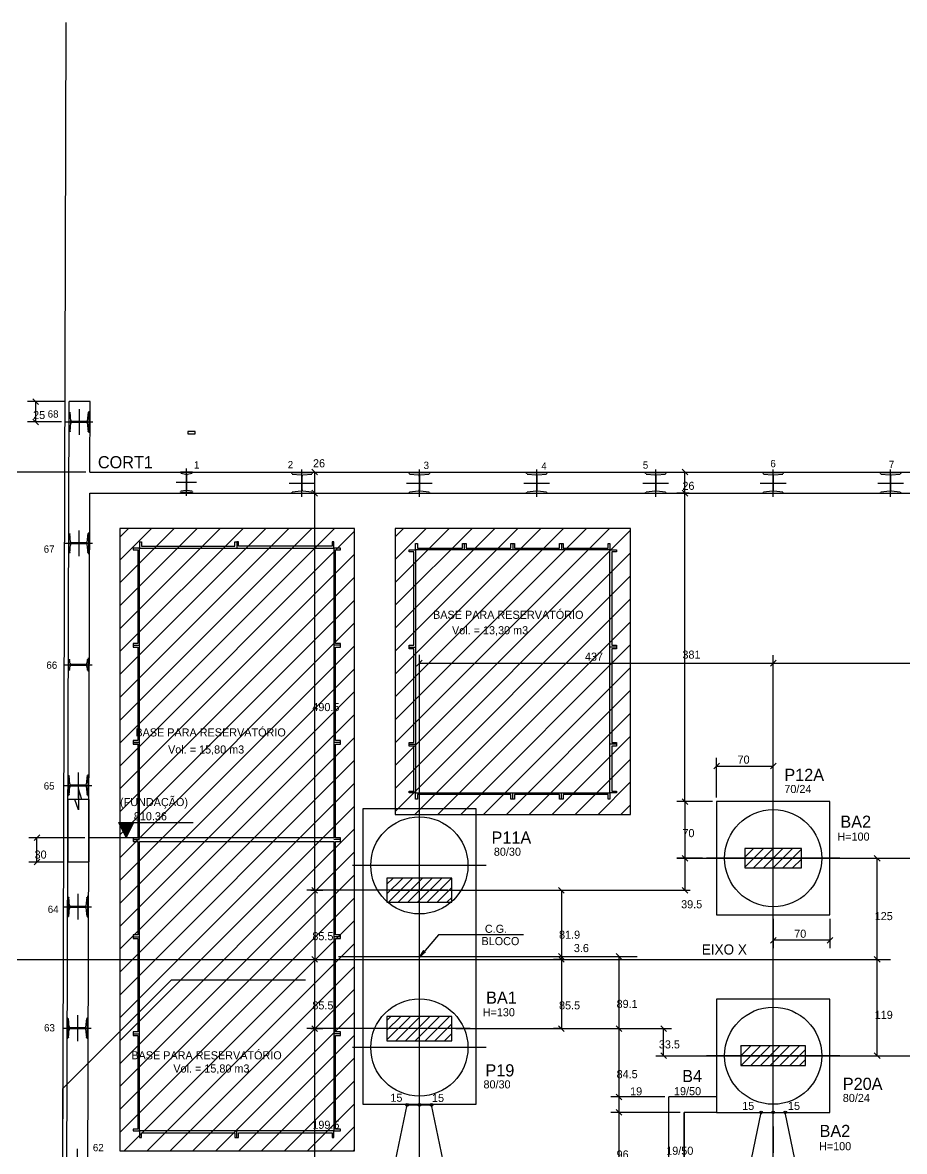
# Model space of a CAD drawing. Header units: metres. Extents: x -5 to 6148, y -6 to 3867.
# Drawn here: x 2052 to 3141, y 2473 to 3867 of the extents above; entities that cross this region are included whole.
import ezdxf

# ---------------------------------------------------------------- set-up
doc = ezdxf.new("R2010")
doc.units = ezdxf.units.M

msp = doc.modelspace()

# ---------------------------------------------------------------- linework, layer by layer
for centre, radius in [((2979.2, 2834.9), 60), ((2542.2, 2826), 60), ((2542.2, 2601), 60), ((2979.2, 2590.9), 60), ((2527.2, 2530.2), 1.67), ((2527.2, 2530.2), 0.83), ((2542.2, 2530.2), 1.67), ((2542.2, 2530.2), 1.67), ((2542.2, 2530.2), 0.83), ((2542.2, 2530.2), 0.83), ((2557.2, 2530.2), 1.67), ((2557.2, 2530.2), 0.83), ((2964.2, 2520.9), 1.67), ((2964.2, 2520.9), 0.83), ((2979.2, 2520.9), 1.67), ((2979.2, 2520.9), 1.67), ((2979.2, 2520.9), 0.83), ((2979.2, 2520.9), 0.83), ((2994.2, 2520.9), 1.67), ((2994.2, 2520.9), 0.83)]:
    msp.add_circle(centre, radius)
at = {"layer": '1', "color": 1}
for p, q in [((2106.5, 2327.4), (2109.5, 3398.9)), ((2135.5, 3398.9), (2109.5, 3398.9)), ((2135.2, 3311.9), (2135.5, 3398.9)), ((2135.2, 3311.9), (5280.6, 3311.9)), ((2132.6, 2338.6), (2135.2, 3285.9)), ((2135.2, 3285.9), (5279.1, 3285.9)), ((2979.2, 2752.4), (2979.2, 2917.3)), ((2542.2, 2743.5), (2542.2, 2908.4)), ((3061.7, 2834.9), (2896.7, 2834.9)), ((2624.7, 2826), (2459.7, 2826)), ((2542.2, 2518.5), (2542.2, 2683.4)), ((2979.2, 2508.4), (2979.2, 2673.3)), ((2624.7, 2601), (2459.7, 2601)), ((3061.7, 2590.9), (2896.7, 2590.9))]:
    msp.add_line(p, q, dxfattribs=at)
msp.add_lwpolyline([(2256.4, 3359.1), (2265.3, 3359.1), (2265.3, 3362), (2256.4, 3362), (2256.4, 3359.1)], dxfattribs=at)
at = {"layer": '2', "color": 2}
for p, q in [((2101.7, 2385.7), (2105.8, 3867.2)), ((2064.6, 3402.4), (2071.7, 3395.3)), ((2064.6, 3377.4), (2071.7, 3370.3)), ((2416.5, 3308.3), (2409.5, 3315.4)), ((2873.7, 3308.3), (2866.6, 3315.4)), ((2416.5, 3282.3), (2409.5, 3289.4)), ((2416.5, 3282.3), (2409.5, 3289.4)), ((2873.7, 3282.3), (2866.6, 3289.4)), ((2873.7, 3282.3), (2866.6, 3289.4)), ((2538.7, 3072.3), (2545.7, 3079.4)), ((2538.7, 3072.3), (2545.7, 3079.4)), ((2975.7, 3072.3), (2982.7, 3079.4)), ((2975.7, 3072.3), (2982.7, 3079.4)), ((2905.7, 2945.2), (2912.7, 2952.3)), ((2975.7, 2945.2), (2982.7, 2952.3)), ((2873.7, 2901.3), (2866.6, 2908.4)), ((2866.6, 2908.4), (2873.7, 2901.3)), ((2066.4, 2856.8), (2073.5, 2863.9)), ((2066.4, 2826.8), (2073.5, 2833.9)), ((2866.6, 2838.4), (2873.7, 2831.3)), ((2866.6, 2838.4), (2873.7, 2831.3)), ((3111.2, 2831.3), (3104.1, 2838.4)), ((3111.2, 2831.3), (3104.1, 2838.4)), ((2416.5, 2791.8), (2409.5, 2798.9)), ((2409.5, 2798.9), (2416.5, 2791.8)), ((2714.1, 2798.9), (2721.2, 2791.8)), ((2866.6, 2798.9), (2873.7, 2791.8)), ((2982.7, 2737.1), (2975.7, 2730.1)), ((3052.7, 2737.1), (3045.7, 2730.1)), ((2409.5, 2713.4), (2416.5, 2706.3)), ((2416.5, 2706.3), (2409.5, 2713.4)), ((2416.5, 2706.3), (2409.5, 2713.4)), ((2714.1, 2717), (2721.2, 2709.9)), ((2714.1, 2717), (2721.2, 2709.9)), ((2714.1, 2713.5), (2721.2, 2706.4)), ((2714.1, 2713.5), (2721.2, 2706.4)), ((2792.4, 2709.9), (2785.3, 2717)), ((3111.2, 2706.3), (3104.1, 2713.4)), ((3111.2, 2706.3), (3104.1, 2713.4)), ((2416.5, 2620.8), (2409.5, 2627.9)), ((2416.5, 2620.8), (2409.5, 2627.9)), ((2416.5, 2620.8), (2409.5, 2627.9)), ((2714.1, 2627.9), (2721.2, 2620.8)), ((2792.4, 2620.8), (2785.3, 2627.9)), ((2792.4, 2620.8), (2785.3, 2627.9)), ((2847.4, 2620.8), (2840.3, 2627.9)), ((2847.4, 2587.3), (2840.3, 2594.4)), ((3111.2, 2587.3), (3104.1, 2594.4)), ((3111.2, 2587.3), (3104.1, 2594.4)), ((3111.2, 2587.3), (3104.1, 2594.4)), ((2792.4, 2536.3), (2785.3, 2543.4)), ((2792.4, 2536.3), (2785.3, 2543.4)), ((2792.4, 2517.3), (2785.3, 2524.4)), ((2792.4, 2517.3), (2785.3, 2524.4))]:
    msp.add_line(p, q, dxfattribs=at)
msp.add_lwpolyline([(2101.7, 2384), (2101.7, 2384.3), (2101.7, 2384.6), (2101.7, 2384.8), (2101.7, 2550.5), (2236, 2684.8), (2401.7, 2684.8), (2401.7, 2684.8), (2401.7, 2684.8), (2401.7, 2684.8)], dxfattribs=at)
at = {"layer": '3', "color": 3}
for p, q in [((2170.5, 2879.1), (2179.9, 2860.4)), ((2170.5, 2879.1), (2262.8, 2879.1)), ((2171.3, 2877.4), (2188.4, 2877.4)), ((2172.2, 2875.8), (2187.6, 2875.8)), ((2173, 2874.1), (2186.8, 2874.1)), ((2189.3, 2879.1), (2179.9, 2860.4)), ((2134, 2860.4), (2219.1, 2860.4)), ((2173.9, 2872.4), (2185.9, 2872.4)), ((2174.7, 2870.8), (2185.1, 2870.8)), ((2175.5, 2869.1), (2184.2, 2869.1)), ((2176.4, 2867.4), (2183.4, 2867.4)), ((2177.2, 2865.7), (2182.6, 2865.7)), ((2178, 2864.1), (2181.7, 2864.1)), ((2178.9, 2862.4), (2180.9, 2862.4)), ((2944.2, 2836), (2955, 2846.9)), ((2944.2, 2824), (2967.1, 2846.9)), ((2955.1, 2822.9), (2979.1, 2846.9)), ((2967.1, 2822.9), (2991.1, 2846.9)), ((2979.1, 2822.9), (3003.1, 2846.9)), ((2991.1, 2822.9), (3014.2, 2845.9)), ((3003.2, 2822.9), (3014.2, 2833.9)), ((2502.2, 2802.7), (2509.8, 2810.4)), ((2502.2, 2790.7), (2521.9, 2810.4)), ((2503.9, 2780.4), (2533.9, 2810.4)), ((2515.9, 2780.4), (2545.9, 2810.4)), ((2527.9, 2780.4), (2557.9, 2810.4)), ((2539.9, 2780.4), (2569.9, 2810.4)), ((2552, 2780.4), (2582, 2810.4)), ((2564, 2780.4), (2582.2, 2798.6)), ((2576, 2780.4), (2582.2, 2786.5)), ((2507.2, 2713.5), (2811.4, 2713.5)), ((2502.2, 2634.4), (2507.1, 2639.4)), ((2502.2, 2622.4), (2519.1, 2639.4)), ((2502.2, 2610.4), (2531.2, 2639.4)), ((2513.2, 2609.4), (2543.2, 2639.4)), ((2525.2, 2609.4), (2555.2, 2639.4)), ((2537.2, 2609.4), (2567.2, 2639.4)), ((2549.3, 2609.4), (2579.3, 2639.4)), ((2561.3, 2609.4), (2582.2, 2630.3)), ((2573.3, 2609.4), (2582.2, 2618.3)), ((2939.2, 2602.6), (2939.4, 2602.9)), ((2939.2, 2590.6), (2951.5, 2602.9)), ((2939.5, 2578.9), (2963.5, 2602.9)), ((2951.5, 2578.9), (2975.5, 2602.9)), ((2963.5, 2578.9), (2987.5, 2602.9)), ((2975.5, 2578.9), (2999.5, 2602.9)), ((2987.6, 2578.9), (3011.6, 2602.9)), ((2999.6, 2578.9), (3019.2, 2598.5)), ((3011.6, 2578.9), (3019.2, 2586.4)), ((2850.2, 2424.9), (2850.2, 2539.9)), ((2909.2, 2539.9), (2850.2, 2539.9)), ((2492.2, 2361.9), (2527.2, 2530.2)), ((2592.2, 2361.9), (2557.2, 2530.2)), ((2909.2, 2520.9), (2869.2, 2520.9)), ((2929.2, 2351.9), (2964.2, 2520.9)), ((3029.2, 2351.9), (2994.2, 2520.9))]:
    msp.add_line(p, q, dxfattribs=at)
for points in [[(3049.2, 2764.9), (3049.2, 2904.9), (2909.2, 2904.9), (2909.2, 2764.9), (3049.2, 2764.9)], [(2612.2, 2531), (2612.2, 2896), (2472.2, 2896), (2472.2, 2531), (2612.2, 2531)], [(3049.2, 2520.9), (3049.2, 2660.9), (2909.2, 2660.9), (2909.2, 2520.9), (3049.2, 2520.9)], [(2869.2, 2351.9), (2869.2, 2520.9), (2869.2, 2361.9)]]:
    msp.add_lwpolyline(points, dxfattribs=at)
at = {"layer": '6', "color": 6}
for p, q in [((2121.9, 3389.8), (2121.9, 3357.9)), ((2109.4, 3386.4), (2109.4, 3361.4)), ((2110.2, 3386.4), (2109.4, 3386.4)), ((2111.8, 3374.7), (2110.8, 3385.9)), ((2133.1, 3385.9), (2132, 3374.7)), ((2134.4, 3386.4), (2133.7, 3386.4)), ((2134.4, 3361.4), (2134.4, 3386.4)), ((2105.1, 3373.9), (2138.8, 3373.9)), ((2109.4, 3361.4), (2110.2, 3361.4)), ((2110.8, 3361.8), (2111.8, 3373)), ((2131.4, 3374.2), (2112.4, 3374.2)), ((2112.4, 3373.5), (2131.4, 3373.5)), ((2132, 3373), (2133.1, 3361.8)), ((2133.7, 3361.4), (2134.4, 3361.4)), ((2247, 3311.9), (2247, 3311.1)), ((2262.1, 3311.9), (2247, 3311.9)), ((2247.5, 3310.5), (2253.7, 3309.4)), ((2254.2, 3308.8), (2254.2, 3289.9)), ((2254.6, 3282.5), (2254.6, 3316.2)), ((2254.9, 3289.9), (2254.9, 3308.8)), ((2255.4, 3309.4), (2261.6, 3310.5)), ((2262.1, 3311.1), (2262.1, 3311.9)), ((2384.7, 3310.9), (2384.7, 3310.1)), ((2409.7, 3310.9), (2384.7, 3310.9)), ((2385.2, 3309.5), (2396.3, 3308.4)), ((2396.8, 3307.8), (2396.8, 3288.9)), ((2397.2, 3281.5), (2397.2, 3315.2)), ((2397.6, 3288.9), (2397.6, 3307.8)), ((2398.1, 3308.4), (2409.2, 3309.5)), ((2409.7, 3310.1), (2409.7, 3310.9)), ((2529.7, 3310.9), (2529.7, 3310.1)), ((2554.7, 3310.9), (2529.7, 3310.9)), ((2530.2, 3309.5), (2541.3, 3308.4)), ((2541.8, 3307.8), (2541.8, 3288.9)), ((2542.2, 3281.5), (2542.2, 3315.2)), ((2542.6, 3288.9), (2542.6, 3307.8)), ((2543.1, 3308.4), (2554.2, 3309.5)), ((2554.7, 3310.1), (2554.7, 3310.9)), ((2674.7, 3310.9), (2674.7, 3310.1)), ((2699.7, 3310.9), (2674.7, 3310.9)), ((2675.2, 3309.5), (2686.3, 3308.4)), ((2686.8, 3307.8), (2686.8, 3288.9)), ((2687.2, 3281.5), (2687.2, 3315.2)), ((2687.6, 3288.9), (2687.6, 3307.8)), ((2688.1, 3308.4), (2699.2, 3309.5)), ((2699.7, 3310.1), (2699.7, 3310.9)), ((2821.7, 3310.9), (2821.7, 3310.1)), ((2846.7, 3310.9), (2821.7, 3310.9)), ((2822.2, 3309.5), (2833.3, 3308.4)), ((2833.8, 3307.8), (2833.8, 3288.9)), ((2834.2, 3281.5), (2834.2, 3315.2)), ((2834.6, 3288.9), (2834.6, 3307.8)), ((2835.1, 3308.4), (2846.2, 3309.5)), ((2846.7, 3310.1), (2846.7, 3310.9)), ((2966.7, 3310.9), (2966.7, 3310.1)), ((2991.7, 3310.9), (2966.7, 3310.9)), ((2967.2, 3309.5), (2978.3, 3308.4)), ((2978.8, 3307.8), (2978.8, 3288.9)), ((2979.2, 3281.5), (2979.2, 3315.2)), ((2979.6, 3288.9), (2979.6, 3307.8)), ((2980.1, 3308.4), (2991.2, 3309.5)), ((2991.7, 3310.1), (2991.7, 3310.9)), ((3111.7, 3310.9), (3111.7, 3310.1)), ((3136.7, 3310.9), (3111.7, 3310.9)), ((3112.2, 3309.5), (3123.3, 3308.4)), ((3123.8, 3307.8), (3123.8, 3288.9)), ((3124.2, 3281.5), (3124.2, 3315.2)), ((3124.6, 3288.9), (3124.6, 3307.8)), ((3125.1, 3308.4), (3136.2, 3309.5)), ((3136.7, 3310.1), (3136.7, 3310.9)), ((2242, 3299.4), (2267.1, 3299.4)), ((2381.3, 3298.4), (2413.1, 3298.4)), ((2526.3, 3298.4), (2558.1, 3298.4)), ((2671.3, 3298.4), (2703.1, 3298.4)), ((2818.3, 3298.4), (2850.1, 3298.4)), ((2963.3, 3298.4), (2995.1, 3298.4)), ((3108.3, 3298.4), (3140.1, 3298.4)), ((2247, 3287.6), (2247, 3286.9)), ((2247, 3286.9), (2262.1, 3286.9)), ((2253.7, 3289.3), (2247.5, 3288.2)), ((2261.6, 3288.2), (2255.4, 3289.3)), ((2262.1, 3286.9), (2262.1, 3287.6)), ((2384.7, 3286.6), (2384.7, 3285.9)), ((2384.7, 3285.9), (2409.7, 3285.9)), ((2396.3, 3288.3), (2385.2, 3287.2)), ((2409.2, 3287.2), (2398.1, 3288.3)), ((2409.7, 3285.9), (2409.7, 3286.6)), ((2529.7, 3286.6), (2529.7, 3285.9)), ((2529.7, 3285.9), (2554.7, 3285.9)), ((2541.3, 3288.3), (2530.2, 3287.2)), ((2554.2, 3287.2), (2543.1, 3288.3)), ((2554.7, 3285.9), (2554.7, 3286.6)), ((2674.7, 3286.6), (2674.7, 3285.9)), ((2674.7, 3285.9), (2699.7, 3285.9)), ((2686.3, 3288.3), (2675.2, 3287.2)), ((2699.2, 3287.2), (2688.1, 3288.3)), ((2699.7, 3285.9), (2699.7, 3286.6)), ((2821.7, 3286.6), (2821.7, 3285.9)), ((2821.7, 3285.9), (2846.7, 3285.9)), ((2833.3, 3288.3), (2822.2, 3287.2)), ((2846.2, 3287.2), (2835.1, 3288.3)), ((2846.7, 3285.9), (2846.7, 3286.6)), ((2966.7, 3286.6), (2966.7, 3285.9)), ((2966.7, 3285.9), (2991.7, 3285.9)), ((2978.3, 3288.3), (2967.2, 3287.2)), ((2991.2, 3287.2), (2980.1, 3288.3)), ((2991.7, 3285.9), (2991.7, 3286.6)), ((3111.7, 3286.6), (3111.7, 3285.9)), ((3111.7, 3285.9), (3136.7, 3285.9)), ((3123.3, 3288.3), (3112.2, 3287.2)), ((3136.2, 3287.2), (3125.1, 3288.3)), ((3136.7, 3285.9), (3136.7, 3286.6)), ((2109, 3236.4), (2109, 3211.4)), ((2109.8, 3236.4), (2109, 3236.4)), ((2111.4, 3224.8), (2110.4, 3235.9)), ((2121.5, 3239.8), (2121.5, 3208)), ((2132.6, 3235.9), (2131.6, 3224.8)), ((2134, 3236.4), (2133.2, 3236.4)), ((2134, 3211.4), (2134, 3236.4)), ((2104.7, 3223.9), (2138.4, 3223.9)), ((2110.4, 3211.9), (2111.4, 3223)), ((2131, 3224.3), (2112, 3224.3)), ((2112, 3223.5), (2131, 3223.5)), ((2131.6, 3223), (2132.6, 3211.9)), ((2109, 3211.4), (2109.8, 3211.4)), ((2133.2, 3211.4), (2134, 3211.4)), ((2104.2, 3073.9), (2137.9, 3073.9)), ((2108.6, 3081.4), (2108.6, 3066.3)), ((2109.3, 3081.4), (2108.6, 3081.4)), ((2111, 3074.7), (2110, 3080.9)), ((2110, 3066.8), (2111, 3073)), ((2130.6, 3074.3), (2111.6, 3074.3)), ((2111.6, 3073.5), (2130.6, 3073.5)), ((2132.2, 3080.9), (2131.2, 3074.7)), ((2131.2, 3073), (2132.2, 3066.8)), ((2133.6, 3081.4), (2132.8, 3081.4)), ((2133.6, 3066.3), (2133.6, 3081.4)), ((2108.6, 3066.3), (2109.3, 3066.3)), ((2132.8, 3066.3), (2133.6, 3066.3)), ((2108.2, 2937.4), (2108.2, 2912.4)), ((2108.9, 2937.4), (2108.2, 2937.4)), ((2110.6, 2925.8), (2109.5, 2936.9)), ((2120.7, 2940.8), (2120.7, 2909)), ((2131.8, 2936.9), (2130.8, 2925.8)), ((2133.2, 2937.4), (2132.4, 2937.4)), ((2133.2, 2912.4), (2133.2, 2937.4)), ((2103.8, 2924.9), (2137.5, 2924.9)), ((2109.5, 2912.9), (2110.6, 2924)), ((2130.1, 2925.3), (2111.2, 2925.3)), ((2111.2, 2924.5), (2130.1, 2924.5)), ((2130.8, 2924), (2131.8, 2912.9)), ((2108, 2907.6), (2108, 2830.4)), ((2108.2, 2912.4), (2108.9, 2912.4)), ((2132.4, 2912.4), (2133.2, 2912.4)), ((2134, 2907.6), (2134, 2830.4)), ((2108, 2830.4), (2134, 2830.4)), ((2120.3, 2790.8), (2120.3, 2759)), ((2107.8, 2787.4), (2107.8, 2762.4)), ((2108.5, 2787.4), (2107.8, 2787.4)), ((2110.2, 2775.8), (2109.1, 2786.9)), ((2129.7, 2775.3), (2110.8, 2775.3)), ((2131.4, 2786.9), (2130.3, 2775.8)), ((2132.8, 2787.4), (2132, 2787.4)), ((2132.8, 2762.4), (2132.8, 2787.4)), ((2103.4, 2774.9), (2137.1, 2774.9)), ((2107.8, 2762.4), (2108.5, 2762.4)), ((2109.1, 2762.9), (2110.2, 2774)), ((2110.8, 2774.5), (2129.7, 2774.5)), ((2130.3, 2774), (2131.4, 2762.9)), ((2132, 2762.4), (2132.8, 2762.4)), ((2107.4, 2637.4), (2107.4, 2612.4)), ((2108.1, 2637.4), (2107.4, 2637.4)), ((2109.8, 2625.7), (2108.7, 2636.9)), ((2119.9, 2640.8), (2119.9, 2608.9)), ((2131, 2636.9), (2129.9, 2625.7)), ((2132.4, 2637.4), (2131.6, 2637.4)), ((2132.4, 2612.4), (2132.4, 2637.4)), ((2103, 2624.9), (2136.7, 2624.9)), ((2108.7, 2612.8), (2109.8, 2624)), ((2129.3, 2625.3), (2110.4, 2625.3)), ((2110.4, 2624.5), (2129.3, 2624.5)), ((2129.9, 2624), (2131, 2612.8)), ((2107.4, 2612.4), (2108.1, 2612.4)), ((2131.6, 2612.4), (2132.4, 2612.4)), ((2119.4, 2475.8), (2119.4, 2444))]:
    msp.add_line(p, q, dxfattribs=at)
for points in [[(2110.8, 3385.6), (2110.7, 3385.3), (2110.5, 3385.1), (2110.2, 3385.1)], [(2111.8, 3375), (2111.9, 3375.3), (2112.2, 3375.5), (2112.4, 3375.5)], [(2131.4, 3375.5), (2131.4, 3375.5), (2131.4, 3375.5), (2131.4, 3375.5), (2131.7, 3375.5), (2131.9, 3375.3), (2132, 3375)], [(2133.7, 3385.1), (2133.4, 3385.1), (2133.1, 3385.3), (2133.1, 3385.6)], [(2110.2, 3362.6), (2110.5, 3362.6), (2110.7, 3362.4), (2110.8, 3362.1)], [(2112.4, 3372.2), (2112.2, 3372.2), (2111.9, 3372.4), (2111.8, 3372.7)], [(2132, 3372.7), (2131.9, 3372.4), (2131.7, 3372.2), (2131.4, 3372.2)], [(2133.1, 3362.1), (2133.1, 3362.4), (2133.4, 3362.6), (2133.7, 3362.6)], [(2247, 3311.1), (2247, 3311.4), (2247.2, 3311.6), (2247.5, 3311.7)], [(2254.2, 3308.8), (2254.2, 3308.8), (2254.2, 3308.8), (2254.2, 3308.8), (2254.2, 3308.5), (2254, 3308.3), (2253.7, 3308.2)], [(2255.4, 3308.2), (2255.2, 3308.3), (2254.9, 3308.5), (2254.9, 3308.8)], [(2261.6, 3311.7), (2261.9, 3311.6), (2262.1, 3311.4), (2262.1, 3311.1)], [(2384.7, 3310.1), (2384.7, 3310.4), (2384.9, 3310.6), (2385.2, 3310.7)], [(2396.8, 3307.8), (2396.8, 3307.8), (2396.8, 3307.8), (2396.8, 3307.8), (2396.8, 3307.5), (2396.6, 3307.3), (2396.3, 3307.2)], [(2398.1, 3307.2), (2397.8, 3307.3), (2397.6, 3307.5), (2397.6, 3307.8)], [(2409.2, 3310.7), (2409.5, 3310.6), (2409.7, 3310.4), (2409.7, 3310.1)], [(2529.7, 3310.1), (2529.7, 3310.4), (2529.9, 3310.6), (2530.2, 3310.7)], [(2541.8, 3307.8), (2541.8, 3307.8), (2541.8, 3307.8), (2541.8, 3307.8), (2541.8, 3307.5), (2541.6, 3307.3), (2541.3, 3307.2)], [(2543.1, 3307.2), (2542.8, 3307.3), (2542.6, 3307.5), (2542.6, 3307.8)], [(2554.2, 3310.7), (2554.5, 3310.6), (2554.7, 3310.4), (2554.7, 3310.1)], [(2674.7, 3310.1), (2674.7, 3310.4), (2674.9, 3310.7), (2675.2, 3310.7)], [(2686.8, 3307.8), (2686.8, 3307.8), (2686.8, 3307.8), (2686.8, 3307.8), (2686.8, 3307.5), (2686.6, 3307.3), (2686.3, 3307.2)], [(2688.1, 3307.2), (2687.8, 3307.3), (2687.6, 3307.5), (2687.6, 3307.8)], [(2699.2, 3310.7), (2699.5, 3310.7), (2699.7, 3310.4), (2699.7, 3310.1)], [(2821.7, 3310.1), (2821.7, 3310.4), (2821.9, 3310.6), (2822.2, 3310.7)], [(2833.8, 3307.8), (2833.8, 3307.8), (2833.8, 3307.8), (2833.8, 3307.8), (2833.8, 3307.5), (2833.6, 3307.3), (2833.3, 3307.2)], [(2835.1, 3307.2), (2834.8, 3307.3), (2834.6, 3307.5), (2834.6, 3307.8)], [(2846.2, 3310.7), (2846.5, 3310.6), (2846.7, 3310.4), (2846.7, 3310.1)], [(2966.7, 3310.1), (2966.7, 3310.4), (2966.9, 3310.7), (2967.2, 3310.7)], [(2978.8, 3307.8), (2978.8, 3307.8), (2978.8, 3307.8), (2978.8, 3307.8), (2978.8, 3307.5), (2978.6, 3307.3), (2978.3, 3307.2)], [(2980.1, 3307.2), (2979.8, 3307.3), (2979.6, 3307.5), (2979.6, 3307.8)], [(2991.2, 3310.7), (2991.5, 3310.7), (2991.7, 3310.4), (2991.7, 3310.1)], [(3111.7, 3310.1), (3111.7, 3310.4), (3111.9, 3310.7), (3112.2, 3310.7)], [(3123.8, 3307.8), (3123.8, 3307.8), (3123.8, 3307.8), (3123.8, 3307.8), (3123.8, 3307.5), (3123.6, 3307.3), (3123.3, 3307.2)], [(3125.1, 3307.2), (3124.8, 3307.3), (3124.6, 3307.5), (3124.6, 3307.8)], [(3136.2, 3310.7), (3136.5, 3310.7), (3136.7, 3310.4), (3136.7, 3310.1)], [(2247.5, 3287), (2247.2, 3287.1), (2247, 3287.3), (2247, 3287.6)], [(2253.7, 3290.5), (2254, 3290.4), (2254.2, 3290.2), (2254.2, 3289.9)], [(2254.9, 3289.9), (2254.9, 3290.2), (2255.2, 3290.4), (2255.4, 3290.5)], [(2262.1, 3287.6), (2262.1, 3287.3), (2261.9, 3287.1), (2261.6, 3287)], [(2385.2, 3286), (2384.9, 3286.1), (2384.7, 3286.3), (2384.7, 3286.6)], [(2396.3, 3289.5), (2396.6, 3289.4), (2396.8, 3289.2), (2396.8, 3288.9)], [(2397.6, 3288.9), (2397.6, 3289.2), (2397.8, 3289.4), (2398.1, 3289.5)], [(2409.7, 3286.6), (2409.7, 3286.3), (2409.5, 3286.1), (2409.2, 3286)], [(2530.2, 3286), (2529.9, 3286.1), (2529.7, 3286.3), (2529.7, 3286.6)], [(2541.3, 3289.5), (2541.6, 3289.4), (2541.8, 3289.2), (2541.8, 3288.9)], [(2542.6, 3288.9), (2542.6, 3289.2), (2542.8, 3289.4), (2543.1, 3289.5)], [(2554.7, 3286.6), (2554.7, 3286.3), (2554.5, 3286.1), (2554.2, 3286)], [(2675.2, 3286), (2674.9, 3286.1), (2674.7, 3286.3), (2674.7, 3286.6)], [(2686.3, 3289.5), (2686.6, 3289.4), (2686.8, 3289.2), (2686.8, 3288.9)], [(2687.6, 3288.9), (2687.6, 3289.2), (2687.8, 3289.4), (2688.1, 3289.5)], [(2699.7, 3286.6), (2699.7, 3286.3), (2699.5, 3286.1), (2699.2, 3286)], [(2822.2, 3286), (2821.9, 3286.1), (2821.7, 3286.3), (2821.7, 3286.6)], [(2833.3, 3289.5), (2833.6, 3289.4), (2833.8, 3289.2), (2833.8, 3288.9)], [(2834.6, 3288.9), (2834.6, 3289.2), (2834.8, 3289.4), (2835.1, 3289.5)], [(2846.7, 3286.6), (2846.7, 3286.3), (2846.5, 3286.1), (2846.2, 3286)], [(2967.2, 3286), (2966.9, 3286.1), (2966.7, 3286.3), (2966.7, 3286.6)], [(2978.3, 3289.5), (2978.6, 3289.4), (2978.8, 3289.2), (2978.8, 3288.9)], [(2979.6, 3288.9), (2979.6, 3289.2), (2979.8, 3289.4), (2980.1, 3289.5)], [(2991.7, 3286.6), (2991.7, 3286.3), (2991.5, 3286.1), (2991.2, 3286)], [(3112.2, 3286), (3111.9, 3286.1), (3111.7, 3286.3), (3111.7, 3286.6)], [(3123.3, 3289.5), (3123.6, 3289.4), (3123.8, 3289.2), (3123.8, 3288.9)], [(3124.6, 3288.9), (3124.6, 3289.2), (3124.8, 3289.4), (3125.1, 3289.5)], [(3136.7, 3286.6), (3136.7, 3286.3), (3136.5, 3286.1), (3136.2, 3286)], [(2110.4, 3235.6), (2110.3, 3235.3), (2110.1, 3235.1), (2109.8, 3235.1)], [(2133.2, 3235.1), (2133, 3235.1), (2132.7, 3235.3), (2132.6, 3235.6)], [(2111.4, 3225), (2111.5, 3225.3), (2111.7, 3225.5), (2112, 3225.5)], [(2112, 3222.2), (2111.7, 3222.2), (2111.5, 3222.4), (2111.4, 3222.7)], [(2131, 3225.5), (2131, 3225.5), (2131, 3225.5), (2131, 3225.5), (2131.3, 3225.5), (2131.5, 3225.3), (2131.6, 3225)], [(2131.6, 3222.7), (2131.5, 3222.4), (2131.3, 3222.2), (2131, 3222.2)], [(2109.8, 3212.6), (2110.1, 3212.6), (2110.3, 3212.4), (2110.4, 3212.1)], [(2132.6, 3212.1), (2132.7, 3212.4), (2133, 3212.6), (2133.2, 3212.6)], [(2110, 3080.6), (2109.9, 3080.3), (2109.6, 3080.1), (2109.3, 3080.1)], [(2111, 3075), (2111.1, 3075.3), (2111.3, 3075.5), (2111.6, 3075.5)], [(2111.6, 3072.2), (2111.3, 3072.2), (2111.1, 3072.4), (2111, 3072.7)], [(2130.6, 3075.5), (2130.6, 3075.5), (2130.6, 3075.5), (2130.6, 3075.5), (2130.9, 3075.5), (2131.1, 3075.3), (2131.2, 3075)], [(2131.2, 3072.7), (2131.1, 3072.4), (2130.9, 3072.2), (2130.6, 3072.2)], [(2132.8, 3080.1), (2132.5, 3080.1), (2132.3, 3080.3), (2132.2, 3080.6)], [(2109.3, 3067.6), (2109.6, 3067.6), (2109.9, 3067.4), (2110, 3067.1)], [(2132.2, 3067.1), (2132.3, 3067.4), (2132.5, 3067.6), (2132.8, 3067.6)], [(2109.5, 2936.6), (2109.5, 2936.3), (2109.2, 2936.1), (2108.9, 2936.1)], [(2132.4, 2936.1), (2132.1, 2936.1), (2131.9, 2936.3), (2131.8, 2936.6)], [(2110.6, 2926), (2110.7, 2926.3), (2110.9, 2926.5), (2111.2, 2926.5)], [(2111.2, 2923.2), (2110.9, 2923.2), (2110.7, 2923.4), (2110.6, 2923.7)], [(2130.1, 2926.5), (2130.1, 2926.5), (2130.1, 2926.5), (2130.1, 2926.5), (2130.4, 2926.5), (2130.7, 2926.3), (2130.8, 2926)], [(2130.8, 2923.7), (2130.7, 2923.4), (2130.4, 2923.2), (2130.1, 2923.2)], [(2108.9, 2913.6), (2109.2, 2913.6), (2109.5, 2913.4), (2109.5, 2913.1)], [(2131.8, 2913.1), (2131.9, 2913.4), (2132.1, 2913.6), (2132.4, 2913.6)], [(2109.1, 2786.6), (2109.1, 2786.3), (2108.8, 2786.1), (2108.5, 2786.1)], [(2110.2, 2776), (2110.3, 2776.3), (2110.5, 2776.5), (2110.8, 2776.5)], [(2129.7, 2776.5), (2129.7, 2776.5), (2129.7, 2776.5), (2129.7, 2776.5), (2130, 2776.5), (2130.3, 2776.3), (2130.3, 2776)], [(2132, 2786.1), (2131.7, 2786.1), (2131.5, 2786.3), (2131.4, 2786.6)], [(2108.5, 2763.6), (2108.8, 2763.6), (2109.1, 2763.4), (2109.1, 2763.1)], [(2110.8, 2773.2), (2110.5, 2773.2), (2110.3, 2773.4), (2110.2, 2773.7)], [(2130.3, 2773.7), (2130.3, 2773.4), (2130, 2773.2), (2129.7, 2773.2)], [(2131.4, 2763.1), (2131.5, 2763.4), (2131.7, 2763.6), (2132, 2763.6)], [(2108.7, 2636.6), (2108.7, 2636.3), (2108.4, 2636.1), (2108.1, 2636.1)], [(2131.6, 2636.1), (2131.3, 2636.1), (2131.1, 2636.3), (2131, 2636.6)], [(2109.8, 2626), (2109.9, 2626.3), (2110.1, 2626.5), (2110.4, 2626.5)], [(2110.4, 2623.2), (2110.1, 2623.2), (2109.9, 2623.4), (2109.8, 2623.7)], [(2129.3, 2626.5), (2129.3, 2626.5), (2129.3, 2626.5), (2129.3, 2626.5), (2129.6, 2626.5), (2129.9, 2626.3), (2129.9, 2626)], [(2129.9, 2623.7), (2129.9, 2623.4), (2129.6, 2623.2), (2129.3, 2623.2)], [(2108.1, 2613.6), (2108.4, 2613.6), (2108.7, 2613.4), (2108.7, 2613.1)], [(2131, 2613.1), (2131.1, 2613.4), (2131.3, 2613.6), (2131.6, 2613.6)]]:
    msp.add_lwpolyline(points, dxfattribs=at)
at = {"layer": '7', "color": 7}
for points in [[(2944.2, 2822.9), (3014.2, 2822.9), (3014.2, 2846.9), (2944.2, 2846.9), (2944.2, 2822.9)], [(2502.2, 2780.4), (2582.2, 2780.4), (2582.2, 2810.4), (2502.2, 2810.4), (2502.2, 2780.4)], [(2502.2, 2609.4), (2582.2, 2609.4), (2582.2, 2639.4), (2502.2, 2639.4), (2502.2, 2609.4)], [(2939.2, 2578.9), (3019.2, 2578.9), (3019.2, 2602.9), (2939.2, 2602.9), (2939.2, 2578.9)]]:
    msp.add_lwpolyline(points, dxfattribs=at)
at = {"layer": '8', "color": 8}
msp.add_lwpolyline([(2108, 2830.4), (2134, 2830.4), (2134, 2907.6), (2108, 2907.6), (2108, 2830.4)], dxfattribs=at)
at = {"layer": '9', "color": 9}
for p, q in [((2104.5, 3398.9), (2058.1, 3398.9)), ((2068.1, 3398.9), (2068.1, 3373.9)), ((2100.1, 3373.9), (2058.1, 3373.9)), ((2130.2, 3311.9), (1997.4, 3311.9)), ((2413, 3285.9), (2413, 3311.9)), ((2870.1, 3285.9), (2870.1, 3311.9)), ((2413, 2795.4), (2413, 3285.9)), ((2875.6, 3285.9), (2860.1, 3285.9)), ((2870.1, 2904.9), (2870.1, 3285.9)), ((2172.1, 3231.5), (2182.9, 3242.4)), ((2172.1, 3203.2), (2211.2, 3242.4)), ((2172.1, 3175), (2239.5, 3242.4)), ((2172.1, 3146.7), (2267.8, 3242.4)), ((2172.1, 3118.4), (2296.1, 3242.4)), ((2172.1, 3090.1), (2324.4, 3242.4)), ((2172.1, 3061.8), (2352.6, 3242.4)), ((2172.1, 3033.5), (2380.9, 3242.4)), ((2172.1, 3005.2), (2409.2, 3242.4)), ((2172.1, 2977), (2437.5, 3242.4)), ((2172.1, 2948.7), (2462.1, 3238.7)), ((2512.1, 3232.1), (2522.4, 3242.4)), ((2512.1, 3203.8), (2550.6, 3242.4)), ((2512.1, 3175.5), (2578.9, 3242.4)), ((2512.1, 3147.3), (2607.2, 3242.4)), ((2512.1, 3119), (2635.5, 3242.4)), ((2512.1, 3090.7), (2663.8, 3242.4)), ((2512.1, 3062.4), (2692.1, 3242.4)), ((2512.1, 3034.1), (2720.3, 3242.4)), ((2512.1, 3005.8), (2748.6, 3242.4)), ((2512.1, 2977.6), (2776.9, 3242.4)), ((2512.1, 2949.3), (2803.1, 3240.3)), ((2172.1, 2920.4), (2462.1, 3210.4)), ((2512.1, 2921), (2803.1, 3212)), ((2172.1, 2892.1), (2462.1, 3182.1)), ((2512.1, 2892.7), (2803.1, 3183.7)), ((2172.1, 2863.8), (2462.1, 3153.8)), ((2536.6, 2889), (2803.1, 3155.4)), ((2172.1, 2835.5), (2462.1, 3125.5)), ((2564.9, 2889), (2803.1, 3127.1)), ((2172.1, 2807.3), (2462.1, 3097.3)), ((2593.2, 2889), (2803.1, 3098.8)), ((2542.2, 1921.1), (2542.2, 3086.1)), ((2979.2, 2148.9), (2979.2, 3085.9)), ((2172.1, 2779), (2462.1, 3069)), ((2542.2, 3075.9), (2979.2, 3075.9)), ((2621.5, 2889), (2803.1, 3070.6)), ((2979.2, 3075.9), (3416.2, 3075.9)), ((2172.1, 2750.7), (2462.1, 3040.7)), ((2649.7, 2889), (2803.1, 3042.3)), ((2172.1, 2722.4), (2462.1, 3012.4)), ((2678, 2889), (2803.1, 3014)), ((2706.3, 2889), (2803.1, 2985.7)), ((2172.1, 2694.1), (2462.1, 2984.1)), ((2734.6, 2889), (2803.1, 2957.4)), ((2909.2, 2909.9), (2909.2, 2958.7)), ((2979.2, 2909.9), (2979.2, 2958.7)), ((2172.1, 2665.8), (2462.1, 2955.8)), ((2909.2, 2948.7), (2979.2, 2948.7)), ((2762.9, 2889), (2803.1, 2929.1)), ((2172.1, 2637.6), (2462.1, 2927.6)), ((2791.2, 2889), (2803.1, 2900.9)), ((2899.2, 2904.9), (2860.1, 2904.9)), ((2904.2, 2904.9), (2860.1, 2904.9)), ((2870.1, 2904.9), (2870.1, 2834.9)), ((2172.1, 2609.3), (2462.1, 2899.3)), ((2059.9, 2860.4), (2129, 2860.4)), ((2069.9, 2830.4), (2069.9, 2860.4)), ((2172.1, 2581), (2462.1, 2871)), ((2172.1, 2552.7), (2462.1, 2842.7)), ((2891.7, 2834.9), (2860.1, 2834.9)), ((2860.2, 2834.9), (3456.2, 2834.9)), ((2870.1, 2834.9), (2870.1, 2795.4)), ((3107.6, 2709.9), (3107.6, 2834.9)), ((2059.9, 2830.4), (2103, 2830.4)), ((2172.1, 2524.4), (2462.1, 2814.4)), ((2577.2, 2795.4), (2403, 2795.4)), ((2408, 2795.4), (2423, 2795.4)), ((2408, 2795.4), (2423, 2795.4)), ((2413, 2795.4), (2413, 2709.9)), ((2507.2, 2795.4), (2876.6, 2795.4)), ((2702.5, 2795.4), (2727.7, 2795.4)), ((2717.7, 2795.4), (2717.7, 2713.5)), ((2172.1, 2496.1), (2462.1, 2786.1)), ((2177.7, 2473.5), (2462.1, 2757.8)), ((2979.2, 2759.9), (2979.2, 2723.6)), ((3049.2, 2759.9), (3049.2, 2723.6)), ((3049.2, 2733.6), (2979.2, 2733.6)), ((2206, 2473.5), (2462.1, 2729.6)), ((1924, 2709.9), (3124.2, 2709.9)), ((2402.2, 2709.9), (2423, 2709.9)), ((2413, 2624.4), (2413, 2709.9)), ((2414, 2709.9), (2423, 2709.9)), ((2442.4, 2713.5), (2747.4, 2713.5)), ((2699.3, 2713.5), (2727.7, 2713.5)), ((2716.2, 2709.9), (2707.7, 2709.9)), ((2717.7, 2713.5), (2717.7, 2709.9)), ((2717.7, 2709.9), (2717.7, 2624.4)), ((2774, 2713.5), (2798.8, 2713.5)), ((2788.8, 2624.4), (2788.8, 2713.5)), ((3107.6, 2590.9), (3107.6, 2709.9)), ((3108, 2709.9), (3117.6, 2709.9)), ((2234.2, 2473.5), (2462.1, 2701.3)), ((2262.5, 2473.5), (2462.1, 2673)), ((2290.8, 2473.5), (2462.1, 2644.7)), ((2604.9, 2624.4), (2403, 2624.4)), ((2408, 2624.4), (2423, 2624.4)), ((2413, 2424.9), (2413, 2624.4)), ((2587.2, 2624.4), (2850.3, 2624.4)), ((2716.2, 2624.4), (2707.7, 2624.4)), ((2788.8, 2539.9), (2788.8, 2624.4)), ((2841.9, 2624.4), (2853.8, 2624.4)), ((2843.8, 2590.9), (2843.8, 2624.4)), ((2319.1, 2473.5), (2462.1, 2616.4)), ((2347.4, 2473.5), (2462.1, 2588.1)), ((2834.3, 2590.9), (3533.1, 2590.9)), ((2839.3, 2590.9), (2853.8, 2590.9)), ((2375.7, 2473.5), (2462.1, 2559.9)), ((2845.2, 2539.9), (2778.8, 2539.9)), ((2788.8, 2520.9), (2788.8, 2539.9)), ((2403.9, 2473.5), (2462.1, 2531.6)), ((2527.2, 2530.2), (2542.2, 2530.2)), ((2542.2, 2530.2), (2557.2, 2530.2)), ((2864.2, 2520.9), (2778.8, 2520.9)), ((2788.8, 2424.9), (2788.8, 2520.9)), ((2964.2, 2520.9), (2979.2, 2520.9)), ((2979.2, 2520.9), (2994.2, 2520.9)), ((2432.2, 2473.5), (2462.1, 2503.3)), ((2979.2, 2503.4), (2979.2, 2470.8)), ((2460.5, 2473.5), (2462.1, 2475))]:
    msp.add_line(p, q, dxfattribs=at)
for points in [[(2172.1, 2473.5), (2462.1, 2473.5), (2462.1, 3242.4), (2172.1, 3242.4), (2172.1, 2473.5)], [(2512.1, 2889), (2803.1, 2889), (2803.1, 3242.4), (2512.1, 3242.4), (2512.1, 2889)], [(2196.6, 3225.9), (2196.6, 3217.9), (2188.6, 3217.9), (2188.6, 3215.7), (2194.3, 3215.7), (2194.3, 3100.2), (2188.6, 3100.2), (2188.6, 3097.9), (2196.6, 3097.9)], [(2196.6, 3225.9), (2198.8, 3225.9), (2198.8, 3220.2), (2314.3, 3220.2), (2314.3, 3225.9), (2316.6, 3225.9)], [(2436.6, 3217.9), (2436.6, 3225.9), (2434.3, 3225.9), (2434.3, 3220.2), (2318.8, 3220.2), (2318.8, 3225.9), (2316.6, 3225.9), (2316.6, 3217.9)], [(2537.6, 3215.7), (2537.6, 3223.7), (2539.8, 3223.7), (2539.8, 3217.9), (2595.3, 3217.9), (2595.3, 3223.7), (2597.6, 3223.7), (2597.6, 3215.7)], [(2597.6, 3223.7), (2599.8, 3223.7), (2599.8, 3217.9), (2655.3, 3217.9), (2655.3, 3223.7), (2657.6, 3223.7), (2657.6, 3215.7)], [(2657.6, 3223.7), (2659.8, 3223.7), (2659.8, 3217.9), (2715.3, 3217.9), (2715.3, 3223.7), (2717.6, 3223.7), (2717.6, 3215.7)], [(2717.6, 3223.7), (2719.8, 3223.7), (2719.8, 3217.9), (2775.3, 3217.9), (2775.3, 3223.7), (2777.6, 3223.7), (2777.6, 3215.7)], [(2196.6, 3217.9), (2436.6, 3217.9), (2436.6, 2860.2), (2196.6, 2860.2), (2196.6, 3217.9)], [(2444.6, 3097.9), (2444.6, 3100.2), (2438.8, 3100.2), (2438.8, 3215.7), (2444.6, 3215.7), (2444.6, 3217.9), (2436.6, 3217.9)], [(2529.6, 3095.7), (2529.6, 3097.9), (2535.3, 3097.9), (2535.3, 3213.4), (2529.6, 3213.4), (2529.6, 3215.7), (2537.6, 3215.7)], [(2537.6, 2915.7), (2777.6, 2915.7), (2777.6, 3215.7), (2537.6, 3215.7), (2537.6, 2915.7)], [(2777.6, 3215.7), (2785.6, 3215.7), (2785.6, 3213.4), (2779.8, 3213.4), (2779.8, 3097.9), (2785.6, 3097.9), (2785.6, 3095.7), (2777.6, 3095.7)], [(2188.6, 3097.9), (2188.6, 3095.7), (2194.3, 3095.7), (2194.3, 2980.2), (2188.6, 2980.2), (2188.6, 2977.9), (2196.6, 2977.9)], [(2444.6, 2977.9), (2444.6, 2980.2), (2438.8, 2980.2), (2438.8, 3095.7), (2444.6, 3095.7), (2444.6, 3097.9), (2436.6, 3097.9)], [(2529.6, 2975.7), (2529.6, 2977.9), (2535.3, 2977.9), (2535.3, 3093.4), (2529.6, 3093.4), (2529.6, 3095.7), (2537.6, 3095.7)], [(2785.6, 3095.7), (2785.6, 3093.4), (2779.8, 3093.4), (2779.8, 2977.9), (2785.6, 2977.9), (2785.6, 2975.7), (2777.6, 2975.7)], [(2196.6, 2977.9), (2188.6, 2977.9), (2188.6, 2975.7), (2194.3, 2975.7), (2194.3, 2860.2), (2188.6, 2860.2), (2188.6, 2857.9), (2196.6, 2857.9)], [(2444.6, 2857.9), (2444.6, 2860.2), (2438.8, 2860.2), (2438.8, 2975.7), (2444.6, 2975.7), (2444.6, 2977.9), (2436.6, 2977.9)], [(2537.6, 2915.7), (2529.6, 2915.7), (2529.6, 2917.9), (2535.3, 2917.9), (2535.3, 2973.4), (2529.6, 2973.4), (2529.6, 2975.7), (2537.6, 2975.7)], [(2785.6, 2975.7), (2785.6, 2973.4), (2779.8, 2973.4), (2779.8, 2917.9), (2785.6, 2917.9), (2785.6, 2915.7), (2777.6, 2915.7), (2777.6, 2907.7), (2775.3, 2907.7), (2775.3, 2913.4), (2719.8, 2913.4), (2719.8, 2907.7), (2717.6, 2907.7), (2717.6, 2915.7)], [(2134, 2907.6), (2125.3, 2907.6), (2121, 2920.6), (2121, 2894.6), (2116.7, 2907.6), (2108, 2907.6)], [(2657.6, 2907.7), (2655.3, 2907.7), (2655.3, 2913.4), (2539.8, 2913.4), (2539.8, 2907.7), (2537.6, 2907.7), (2537.6, 2915.7)], [(2717.6, 2907.7), (2715.3, 2907.7), (2715.3, 2913.4), (2659.8, 2913.4), (2659.8, 2907.7), (2657.6, 2907.7), (2657.6, 2915.7)], [(2196.6, 2857.9), (2188.6, 2857.9), (2188.6, 2855.7), (2194.3, 2855.7), (2194.3, 2740.2), (2188.6, 2740.2), (2188.6, 2737.9), (2196.6, 2737.9)], [(2196.6, 2855.7), (2436.6, 2855.7), (2436.6, 2497.9), (2196.6, 2497.9), (2196.6, 2855.7)], [(2444.6, 2737.9), (2444.6, 2740.2), (2438.8, 2740.2), (2438.8, 2855.7), (2444.6, 2855.7), (2444.6, 2857.9), (2436.6, 2857.9)], [(2188.6, 2737.9), (2188.6, 2735.7), (2194.3, 2735.7), (2194.3, 2620.2), (2188.6, 2620.2), (2188.6, 2617.9), (2196.6, 2617.9)], [(2444.6, 2617.9), (2444.6, 2620.2), (2438.8, 2620.2), (2438.8, 2735.7), (2444.6, 2735.7), (2444.6, 2737.9), (2436.6, 2737.9)], [(2670.9, 2740.1), (2565.7, 2740.1), (2542.2, 2712.7), (2547.6, 2721), (2542.2, 2712.7), (2549.6, 2719.3)], [(2188.6, 2617.9), (2188.6, 2615.7), (2194.3, 2615.7), (2194.3, 2500.2), (2188.6, 2500.2), (2188.6, 2497.9), (2196.6, 2497.9)], [(2436.6, 2497.9), (2444.6, 2497.9), (2444.6, 2500.2), (2438.8, 2500.2), (2438.8, 2615.7), (2444.6, 2615.7), (2444.6, 2617.9), (2436.6, 2617.9)], [(2196.6, 2497.9), (2196.6, 2489.9), (2198.8, 2489.9), (2198.8, 2494.6), (2198.8, 2495.7), (2314.3, 2495.7), (2314.3, 2489.9), (2316.6, 2489.9), (2316.6, 2497.9)], [(2316.6, 2489.9), (2318.8, 2489.9), (2318.8, 2495.7), (2434.3, 2495.7), (2434.3, 2489.9), (2436.6, 2489.9), (2436.6, 2497.9)]]:
    msp.add_lwpolyline(points, dxfattribs=at)

# ---------------------------------------------------------------- texts
at = {"layer": '1', "color": 1}
msp.add_text('C:\\Users\\Werebe\\OneDrive\\Jair\\TQS\\TQS\\Logo\\ALIMONTI.JPG', height=0.0511, dxfattribs=at).set_placement((2256.5, 3360.6))
at = {"layer": '2', "color": 2}
for s, p in [('25', (2065.1, 3377.4)), ('26', (2410.8, 3317.8)), ('26', (2867.1, 3289.9)), ('437', (2746.7, 3078.9)), ('381', (2867.1, 3081.4)), ('490.5', (2410, 3016.6)), ('70', (2935.2, 2951.7)), ('(FUNDAÇÃO)', (2172.5, 2899.3)), ('810.36', (2189.5, 2881.7)), ('70', (2867.1, 2860.9)), ('30', (2066.9, 2834.4)), ('39.5', (2865.5, 2773)), ('125', (3104.6, 2758.4)), ('85.5', (2410, 2733.6)), ('81.9', (2714.7, 2735.4)), ('70', (3005.2, 2736.6)), ('3.6', (2733, 2718.9)), ('85.5', (2410, 2648.1)), ('85.5', (2714.7, 2648.1)), ('89.1', (2785.8, 2649.9)), ('119', (3104.6, 2636.4)), ('33.5', (2838, 2599.9)), ('84.5', (2785.8, 2563.1)), ('15', (2506.4, 2534)), ('15', (2557.8, 2533.7)), ('19', (2802.5, 2541.9)), ('15', (2940.9, 2523.9)), ('15', (2997.5, 2523.9)), ('199.5', (2410, 2500.6)), ('96', (2785.8, 2463.9))]:
    msp.add_text(s, height=10, dxfattribs=at).set_placement(p)
at = {"layer": '3', "color": 3}
for s, height, p in [('68', 9, (2083.1, 3379.2)), ('1', 9, (2263.8, 3316.3)), ('2', 9, (2379.6, 3316.6)), ('3', 9, (2547.4, 3315.8)), ('4', 9, (2692.8, 3314.8)), ('5', 9, (2818.2, 3316.1)), ('6', 9, (2975.7, 3317.9)), ('7', 9, (3122.1, 3316.9)), ('67', 9, (2078.2, 3212.3)), ('BASE PARA RESERVATÓRIO', 10, (2559.1, 3130.6)), ('Vol. = 13,30 m3', 10, (2582.5, 3111.5)), ('66', 9, (2081.5, 3068.9)), ('BASE PARA RESERVATÓRIO', 10, (2191.4, 2985.3)), ('Vol. = 15,80 m3', 10, (2231.8, 2964.2)), ('65', 9, (2078.2, 2919.7)), ('70/24', 10, (2993, 2915.4)), ('BA2', 15, (3062.2, 2872.5)), ('H=100', 10, (3058.5, 2856.6)), ('80/30', 10, (2634.2, 2837.9)), ('64', 9, (2083.2, 2767.2)), ('C.G.', 10, (2623.1, 2742.7)), ('BLOCO', 10, (2618.9, 2727.5)), ('BA1', 15, (2624.6, 2655.2)), ('H=130', 10, (2620.4, 2639.6)), ('63', 9, (2078.6, 2620.9)), ('BASE PARA RESERVATÓRIO', 10, (2186.4, 2586.4)), ('Vol. = 15,80 m3', 10, (2238.3, 2570.1)), ('80/30', 10, (2621.4, 2550.5)), ('19/50', 10, (2856.7, 2542.1)), ('80/24', 10, (3065.2, 2533.7)), ('BA2', 15, (3036.5, 2490.5)), ('H=100', 10, (3035.8, 2474.1)), ('62', 9, (2138.9, 2472.9)), ('19/50', 10, (2847.1, 2468.5))]:
    msp.add_text(s, height=height, dxfattribs=at).set_placement(p)
at = {"layer": '4', "color": 4}
for s, p in [('CORT1', (2145.1, 3316.6)), ('P12A', (2993, 2930.4)), ('P11A', (2631.3, 2852.9)), ('P19', (2623.8, 2565.3)), ('B4', (2866.8, 2558.3)), ('P20A', (3065.2, 2548.7))]:
    msp.add_text(s, height=15, dxfattribs=at).set_placement(p)
at = {"layer": '6', "color": 6}
msp.add_text('EIXO X', height=12.5, dxfattribs=at).set_placement((2891, 2715.9))

doc.saveas('drawing.dxf')
